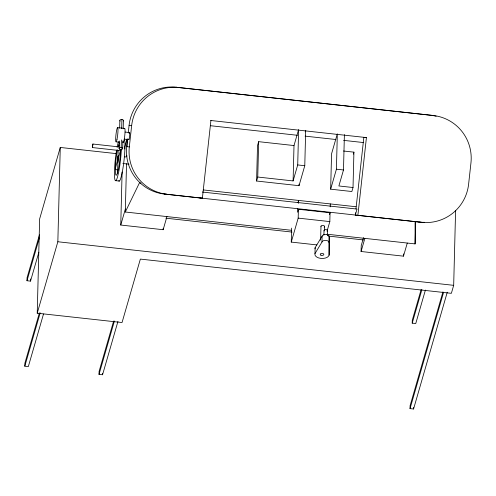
<?xml version="1.0" encoding="UTF-8"?>
<svg xmlns="http://www.w3.org/2000/svg" width="496" height="496" viewBox="0 0 496 496"><rect width="100%" height="100%" fill="white"/><g stroke="black" fill="none" stroke-linecap="round" stroke-linejoin="round"><path stroke-width="0.74" d="M327.038 234.211L415.096 243.908L415.096 221.681M43.512 313.993L28.334 366.587L24.8 366.197L24.874 363.252L39.413 312.883M38.862 252.235L30.523 281.127L26.989 280.736L27.063 277.791L39.463 234.825M30.523 281.127L30.578 278.919M455.601 210.36L453.679 285.336L451.372 293.328L140.362 259.092L122.047 322.536L37.225 313.199L39.643 218.897L60.264 147.455L116.045 153.599M37.225 313.199L57.846 241.757L60.264 147.455M117.949 321.427L102.554 374.759L99.02 374.368L99.095 371.423L113.634 321.048M102.554 374.759L102.591 373.283M117.595 172.676L118.166 150.418M119.127 148.564L119.319 140.994M119.654 128.135L119.846 120.565M121.198 147.492L121.39 139.928M121.681 128.576L121.917 119.499M166.935 216.628L163.159 229.71L120.751 225.041L122.109 172M122.692 148.422L122.884 140.852M123.194 128.749L123.411 120.423M291.561 230.305L125.29 212.003L126.53 163.699M126.703 156.779L126.747 155.242M126.964 146.785L127.156 139.097M163.159 229.71L163.203 228.234M256.599 181.028L257.505 145.669L258.658 141.67L294.004 145.557L298.617 129.574L297.712 164.939L293.099 180.922L257.753 177.035L256.599 181.028L299.014 185.696L304.78 165.714L305.685 130.349L305.257 131.831M257.753 177.035L258.658 141.67M316.876 244.912L291.257 242.091L291.617 228.098M293.099 180.922L294.004 145.557M297.637 208.587L297.544 212.269L298.406 209.275L330.051 212.759L329.828 221.6L327.1 231.043M291.257 242.091L298.183 218.116L298.406 209.275M298.561 203.379L298.635 200.434L298.003 202.61M299.014 185.696L299.051 184.159M314.966 253.623L315.121 247.733L322.115 236.127A3.584 2.034 1.5 0 1 326.225 234.521A3.584 2.034 1.5 0 1 329.183 236.908L329.102 255.18A7.161 4.067 1.5 0 1 320.881 258.397A7.161 4.067 1.5 0 1 314.966 253.623L321.966 242.023L322.115 236.127M320.621 240.194L320.974 226.48M323.907 235.116L324.018 230.696M324.44 230.15L324.533 226.337M327.447 235.712L327.583 230.553M329.102 255.18L329.183 236.908M330.206 206.863L330.28 203.918M330.658 189.181L331.564 153.822L337.33 133.833L336.424 169.198L330.658 189.181L351.862 191.518L353.016 187.519L353.921 152.154L343.505 151.007M353.016 187.519L338.88 185.963L343.492 169.979L344.398 134.614M407.266 243.09L403.49 256.165L361.076 251.497L361.231 245.607L363.537 237.615M403.49 256.165L403.546 253.859M447.268 292.225L413.565 408.995L410.031 408.605L410.105 405.66L442.953 291.865M425.413 290.067L415.753 323.535L412.219 323.15L412.294 320.199L421.098 289.707M415.096 243.908L415.673 221.464M413.565 408.995L413.602 407.526M124.744 149.011L124.756 147.634M128.247 132.934L129.084 125.302A42.978 42.668 -84.6 0 1 176.185 87.246L433.231 115.506A42.978 42.668 -84.6 0 1 470.952 162.899L468.602 184.264A42.978 42.668 -84.6 0 1 421.501 222.313L164.455 194.06A42.978 42.668 -84.6 0 1 126.734 146.667L127.571 139.035M210.918 120.472L202.38 198.195L167.034 194.302A42.978 42.668 -84.6 0 1 129.32 146.909L131.663 125.55A42.978 42.668 -84.6 0 1 178.771 87.494M421.501 222.313L355.297 215.066L355.551 212.765M355.973 208.934L363.841 137.342L366.42 137.59L357.883 215.314M121.16 149.091L120.708 150.573M118.401 141.695L117.49 145.396A21.489 2.592 -83.7 0 0 117.106 147.293M26.989 280.736L39.389 237.776M24.8 366.197L40.195 312.864M120.441 150.592L115.456 167.853A1.792 1.457 16.1 0 0 116.052 169.477A1.792 1.457 16.1 0 0 118.005 169.799M124.663 147.052L126.97 139.054M120.751 225.041L125.364 209.058M99.02 374.368L114.415 321.036M329.53 214.557L330.051 212.759M353.344 154.157L353.921 152.154M355.297 215.066L357.027 209.07L202.294 192.039M361.076 251.497L364.851 238.421M412.219 323.15L421.879 289.676M410.031 408.605L443.517 292.578M118.104 146.872L118.767 144.758A15.977 1.928 -83.7 0 1 119.381 143.648M125.29 212.003L139.432 182.906L140.969 183.074M119.412 146.946L92.907 144.026L92.399 146.921L92.479 147.566L120.497 150.654M92.479 147.566L92.907 144.026M433.231 115.506L176.185 87.246M129.084 125.302L131.663 125.55M126.734 146.667L129.32 146.909M164.455 194.06L167.034 194.302M199.795 197.947L202.38 198.195M210.645 120.478L366.42 137.59M210.397 125.705L297.408 135.284M305.108 136.133L335.91 139.519M343.61 140.368L363.63 142.575M117.54 127.639L124.608 128.421M125.085 132.06L129.63 132.562M124.229 139.153L128.774 139.649M116.126 141.844L119.66 142.234M297.712 164.939L304.78 165.714M336.424 169.198L343.492 169.979M124.279 156.773L125.81 156.947M122.89 163.5L129.034 164.176M203.267 189.931L356.029 206.751M115.822 180.68L119.356 181.071M298.183 218.116L329.828 221.6M165.887 218.19L292.057 232.078M328.216 236.059L363.605 239.959M57.846 241.757L453.679 285.336M124.341 128.793A7.161 0.862 -83.7 0 1 124.725 135.941A7.161 0.862 -83.7 0 1 122.828 141.93M129.22 133.362A3.584 0.434 -83.7 0 1 129.785 133.61A3.584 0.434 -83.7 0 1 129.282 138.415A3.584 0.434 -83.7 0 1 128.631 139.004M120.175 121.067A1.792 1.017 1.5 0 1 121.446 119.48A1.792 1.017 1.5 0 1 123.256 120.943M121.365 148.732A21.489 2.592 -83.7 0 1 118.401 173.346L117.49 177.053A21.489 2.592 -83.7 0 1 114.483 175.528A21.489 2.592 -83.7 0 1 116.61 150.059M120.522 150.238A15.977 1.928 -83.7 0 1 118.463 168.913L117.124 173.984A15.977 1.928 -83.7 0 1 115.357 169.173L115.487 165.602A15.977 1.928 -83.7 0 1 117.428 149.835M124.422 139.209A21.489 2.592 -83.7 0 1 121.935 173.736L121.024 177.444A21.489 2.592 -83.7 0 1 118.711 180.742M118.265 146.58A1.792 1.017 1.5 0 1 119.412 145.545M117.707 172.912A1.792 0.924 2.1 0 1 117.744 172.205M120.801 151.007A1.792 1.457 16.1 0 1 120.633 150.635M117.695 173.358A1.792 1.017 1.5 0 1 117.738 172.583M321.079 226.74A1.792 1.017 1.5 0 1 323.045 225.407A1.792 1.017 1.5 0 1 324.142 227.075M431.34 115.345A42.978 42.668 -84.6 0 1 436.145 116.238M321.966 242.023A3.584 2.034 1.5 0 1 326.077 240.417A3.584 2.034 1.5 0 1 329.034 242.804M324.124 230.956A1.792 1.017 1.5 0 1 326.089 229.623A1.792 1.017 1.5 0 1 327.186 231.291M424.489 222.313A42.978 42.668 -84.6 0 1 418.915 222.072M315.059 248.794A7.161 4.067 1.5 0 1 315.121 247.733M117.98 156.569L117.831 157.232A3.584 0.434 -83.7 0 0 117.447 162.781A3.584 0.434 -83.7 0 0 118.401 159.179A3.584 0.434 -83.7 0 0 118.129 156.097L117.98 156.569M116.982 139.401A7.161 0.862 -83.7 0 0 117.757 127.751A7.161 0.862 -83.7 0 0 115.754 137.082A7.161 0.862 -83.7 0 0 116.982 139.401M119.778 149.259A1.792 1.017 1.5 0 0 122.679 148.688A1.792 1.017 1.5 0 0 120.274 147.529A1.792 1.017 1.5 0 0 119.778 149.259M320.906 255.173A1.792 1.017 1.5 0 0 323.801 254.597A1.792 1.017 1.5 0 0 321.402 253.437A1.792 1.017 1.5 0 0 320.906 255.173"/></g></svg>
